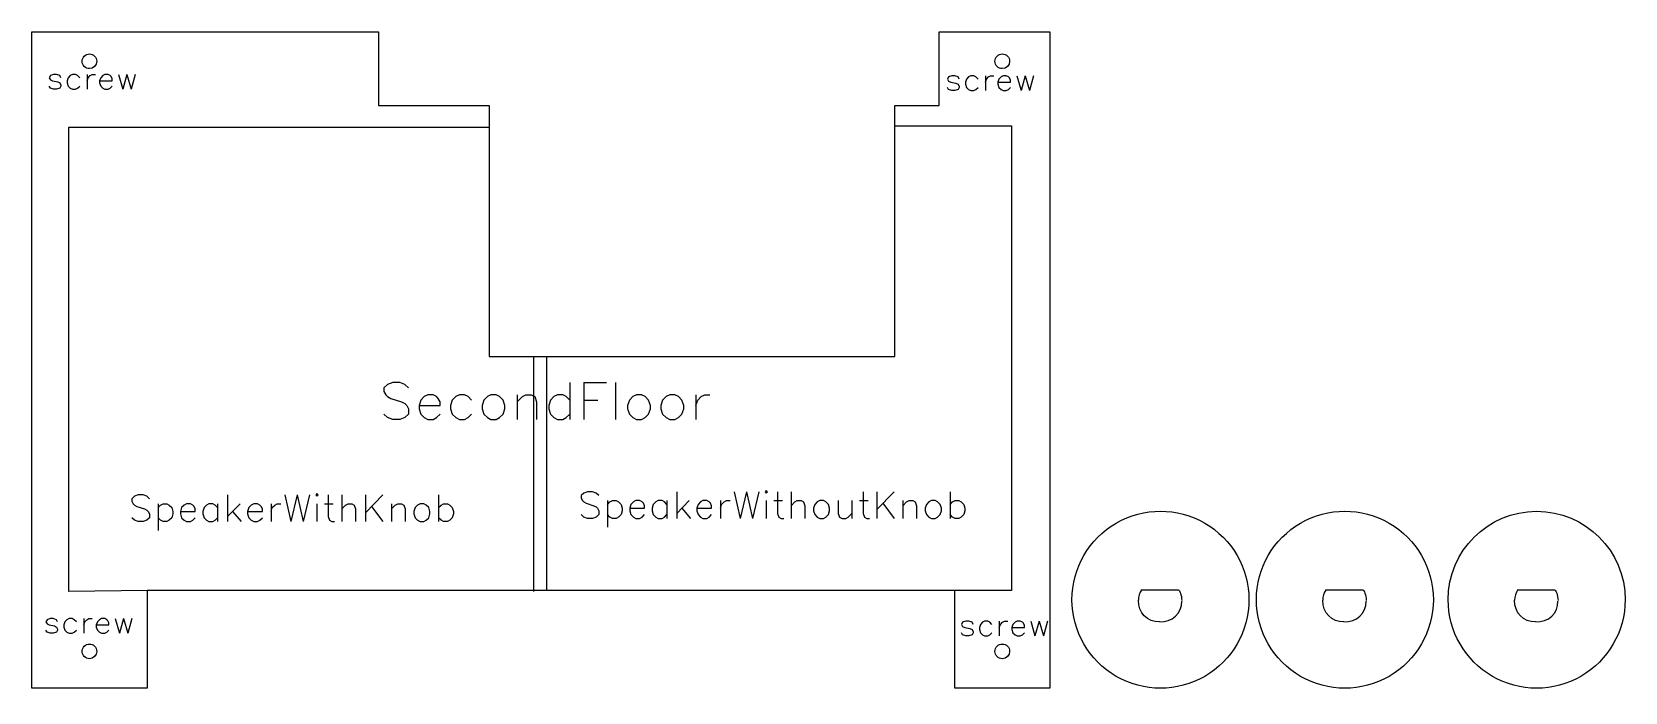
# Model space of a CAD drawing. Extents: x 5 to 388, y 5 to 377.
# Drawn here: x 5 to 221, y 287.5 to 377 of the extents above; entities that cross this region are included whole.
import ezdxf

# ---------------------------------------------------------------- set-up
doc = ezdxf.new("R2010")
doc.units = 0
doc.layers.add('Your_Design', color=7, linetype='CONTINUOUS')

msp = doc.modelspace()

# ---------------------------------------------------------------- linework, layer by layer
at = {"layer": 'Your_Design', "color": 5}
for points in [[(5.005176, 376.995009), (52.000009, 376.995185), (52.000009, 366.999998), (66.994998, 366.999998), (66.994998, 332.995005), (121.994997, 332.995005), (121.994997, 366.999998), (128.000019, 367.000214), (128.000019, 376.995009), (142.994997, 376.994998), (142.994803, 288.005403), (130.120002, 288.005403), (130.120002, 301.244007), (27.753522, 301.244007), (20.625012, 301.244007), (20.625012, 288.005191), (5.005176, 288.005403)], [(11.817879, 373.000188)], [(135.56488, 373.000188)], [(169.994991, 300.00001)], [(194.995004, 300.00001)], [(220.994991, 300.00001)], [(11.817879, 293.000207)], [(135.56488, 293.000207)]]:
    msp.add_lwpolyline(points, close=True, dxfattribs=at)
at = {"layer": 'Your_Design', "color": 1}
for points in [[(8.935587, 370.78219), (8.793407, 371.06655), (8.366866, 371.20873), (7.940326, 371.20873), (7.513786, 371.06655), (7.371606, 370.78219), (7.513786, 370.49783), (7.798146, 370.35565), (8.509047, 370.21347), (8.793407, 370.071289), (8.935587, 369.786929), (8.935587, 369.644749), (8.793407, 369.360389), (8.366866, 369.218209), (7.940326, 369.218209), (7.513786, 369.360389), (7.371606, 369.644749)], [(11.494828, 370.78219), (11.210468, 371.06655), (10.926108, 371.20873), (10.499568, 371.20873), (10.215208, 371.06655), (9.930847, 370.78219), (9.788667, 370.35565), (9.788667, 370.071289), (9.930847, 369.644749), (10.215208, 369.360389), (10.499568, 369.218209), (10.926108, 369.218209), (11.210468, 369.360389), (11.494828, 369.644749)], [(12.490089, 371.20873), (12.490089, 369.218209)], [(12.490089, 370.35565), (12.632269, 370.78219), (12.916629, 371.06655), (13.20099, 371.20873), (13.62753, 371.20873)], [(14.19625, 370.35565), (15.902411, 370.35565), (15.902411, 370.64001), (15.760231, 370.92437), (15.618051, 371.06655), (15.333691, 371.20873), (14.907151, 371.20873), (14.62279, 371.06655), (14.33843, 370.78219), (14.19625, 370.35565), (14.19625, 370.071289), (14.33843, 369.644749), (14.62279, 369.360389), (14.907151, 369.218209), (15.333691, 369.218209), (15.618051, 369.360389), (15.902411, 369.644749)], [(16.755492, 371.20873), (17.324212, 369.218209)], [(17.892933, 371.20873), (17.324212, 369.218209)], [(17.892933, 371.20873), (18.461653, 369.218209)], [(19.030373, 371.20873), (18.461653, 369.218209)], [(130.708867, 370.599522), (130.566686, 370.883882), (130.140146, 371.026062), (129.713606, 371.026062), (129.287066, 370.883882), (129.144886, 370.599522), (129.287066, 370.315161), (129.571426, 370.172981), (130.282326, 370.030801), (130.566686, 369.888621), (130.708867, 369.604261), (130.708867, 369.462081), (130.566686, 369.177721), (130.140146, 369.035541), (129.713606, 369.035541), (129.287066, 369.177721), (129.144886, 369.462081)], [(133.268108, 370.599522), (132.983748, 370.883882), (132.699388, 371.026062), (132.272848, 371.026062), (131.988487, 370.883882), (131.704127, 370.599522), (131.561947, 370.172981), (131.561947, 369.888621), (131.704127, 369.462081), (131.988487, 369.177721), (132.272848, 369.035541), (132.699388, 369.035541), (132.983748, 369.177721), (133.268108, 369.462081)], [(134.263369, 371.026062), (134.263369, 369.035541)], [(134.263369, 370.172981), (134.405549, 370.599522), (134.689909, 370.883882), (134.974269, 371.026062), (135.40081, 371.026062)], [(135.96953, 370.172981), (137.675691, 370.172981), (137.675691, 370.457341), (137.533511, 370.741702), (137.391331, 370.883882), (137.106971, 371.026062), (136.68043, 371.026062), (136.39607, 370.883882), (136.11171, 370.599522), (135.96953, 370.172981), (135.96953, 369.888621), (136.11171, 369.462081), (136.39607, 369.177721), (136.68043, 369.035541), (137.106971, 369.035541), (137.391331, 369.177721), (137.675691, 369.462081)], [(138.528772, 371.026062), (139.097492, 369.035541)], [(139.666212, 371.026062), (139.097492, 369.035541)], [(139.666212, 371.026062), (140.234933, 369.035541)], [(140.803653, 371.026062), (140.234933, 369.035541)], [(20.625012, 301.244007), (10.005013, 301.094566), (10.005013, 364.094564), (66.994998, 364.094564)], [(121.994997, 364.248998), (137.805019, 364.248732)], [(137.805019, 364.248732), (137.805019, 301.248734), (130.120002, 301.244007)], [(73.005012, 332.995005), (73.005012, 301.094566)], [(74.805021, 301.248734), (74.805021, 332.995005), (74.805021, 332.995005)], [(56.063553, 328.72689), (55.588315, 329.202127), (54.875459, 329.439746), (53.924983, 329.439746), (53.212127, 329.202127), (52.736889, 328.72689), (52.736889, 328.251652), (52.974508, 327.776415), (53.212127, 327.538796), (53.687365, 327.301177), (55.113077, 326.825939), (55.588315, 326.588321), (55.825934, 326.350702), (56.063553, 325.875464), (56.063553, 325.162608), (55.588315, 324.68737), (54.875459, 324.449751), (53.924983, 324.449751), (53.212127, 324.68737), (52.736889, 325.162608)], [(77.924483, 329.439746), (77.924483, 324.449751)], [(79.825433, 329.439746), (79.825433, 324.449751)], [(79.825433, 329.439746), (82.914477, 329.439746)], [(84.102571, 329.439746), (84.102571, 324.449751)], [(57.489266, 326.350702), (60.340691, 326.350702), (60.340691, 326.825939), (60.103072, 327.301177), (59.865454, 327.538796), (59.390216, 327.776415), (58.67736, 327.776415), (58.202122, 327.538796), (57.726884, 327.063558), (57.489266, 326.350702), (57.489266, 325.875464), (57.726884, 325.162608), (58.202122, 324.68737), (58.67736, 324.449751), (59.390216, 324.449751), (59.865454, 324.68737), (60.340691, 325.162608)], [(64.61783, 327.063558), (64.142592, 327.538796), (63.667354, 327.776415), (62.954498, 327.776415), (62.47926, 327.538796), (62.004023, 327.063558), (61.766404, 326.350702), (61.766404, 325.875464), (62.004023, 325.162608), (62.47926, 324.68737), (62.954498, 324.449751), (63.667354, 324.449751), (64.142592, 324.68737), (64.61783, 325.162608)], [(70.795918, 327.776415), (70.795918, 324.449751)], [(70.795918, 326.825939), (71.508775, 327.538796), (71.984012, 327.776415), (72.696869, 327.776415), (73.172106, 327.538796), (73.409725, 326.825939), (73.409725, 324.449751)], [(77.924483, 327.063558), (77.449245, 327.538796), (76.974007, 327.776415), (76.261151, 327.776415), (75.785913, 327.538796), (75.310676, 327.063558), (75.073057, 326.350702), (75.073057, 325.875464), (75.310676, 325.162608), (75.785913, 324.68737), (76.261151, 324.449751), (76.974007, 324.449751), (77.449245, 324.68737), (77.924483, 325.162608)], [(79.825433, 327.063558), (81.726383, 327.063558)], [(95.033036, 327.776415), (95.033036, 324.449751)], [(95.033036, 326.350702), (95.270655, 327.063558), (95.745893, 327.538796), (96.22113, 327.776415), (96.933987, 327.776415)], [(20.935818, 313.693247), (20.599199, 314.037582), (20.09427, 314.209749), (19.421033, 314.209749), (18.916104, 314.037582), (18.579485, 313.693247), (18.579485, 313.348913), (18.747795, 313.004579), (18.916104, 312.832411), (19.252723, 312.660244), (20.26258, 312.31591), (20.599199, 312.143743), (20.767508, 311.971576), (20.935818, 311.627241), (20.935818, 311.11074), (20.599199, 310.766405), (20.09427, 310.594238), (19.421033, 310.594238), (18.916104, 310.766405), (18.579485, 311.11074)], [(31.539313, 314.209749), (31.539313, 310.594238)], [(39.281548, 314.209749), (40.123095, 310.594238)], [(40.964642, 314.209749), (40.123095, 310.594238)], [(40.964642, 314.209749), (41.806189, 310.594238)], [(42.647737, 314.209749), (41.806189, 310.594238)], [(45.172378, 314.209749), (45.172378, 311.282907), (45.340688, 310.766405), (45.677307, 310.594238), (46.013926, 310.594238)], [(47.023782, 314.209749), (47.023782, 310.594238)], [(50.221662, 314.209749), (50.221662, 310.594238)], [(52.577994, 314.209749), (50.221662, 311.799408)], [(60.151919, 314.209749), (60.151919, 310.594238)], [(81.845194, 314.123354), (81.508575, 314.467688), (81.003646, 314.639856), (80.330408, 314.639856), (79.825479, 314.467688), (79.48886, 314.123354), (79.48886, 313.77902), (79.65717, 313.434685), (79.825479, 313.262518), (80.162098, 313.090351), (81.171955, 312.746017), (81.508575, 312.573849), (81.676884, 312.401682), (81.845194, 312.057348), (81.845194, 311.540846), (81.508575, 311.196512), (81.003646, 311.024345), (80.330408, 311.024345), (79.825479, 311.196512), (79.48886, 311.540846)], [(83.02336, 313.434685), (83.02336, 309.819175)], [(83.02336, 312.918184), (83.359979, 313.262518), (83.696598, 313.434685), (84.201527, 313.434685), (84.538146, 313.262518), (84.874765, 312.918184), (85.043074, 312.401682), (85.043074, 312.057348), (84.874765, 311.540846), (84.538146, 311.196512), (84.201527, 311.024345), (83.696598, 311.024345), (83.359979, 311.196512), (83.02336, 311.540846)], [(86.052932, 312.401682), (88.072646, 312.401682), (88.072646, 312.746017), (87.904336, 313.090351), (87.736027, 313.262518), (87.399408, 313.434685), (86.894479, 313.434685), (86.55786, 313.262518), (86.221241, 312.918184), (86.052932, 312.401682), (86.052932, 312.057348), (86.221241, 311.540846), (86.55786, 311.196512), (86.894479, 311.024345), (87.399408, 311.024345), (87.736027, 311.196512), (88.072646, 311.540846)], [(91.102217, 312.918184), (90.765598, 313.262518), (90.428979, 313.434685), (89.92405, 313.434685), (89.587431, 313.262518), (89.250812, 312.918184), (89.082503, 312.401682), (89.082503, 312.057348), (89.250812, 311.540846), (89.587431, 311.196512), (89.92405, 311.024345), (90.428979, 311.024345), (90.765598, 311.196512), (91.102217, 311.540846)], [(91.102217, 313.434685), (91.102217, 311.024345)], [(92.448693, 314.639856), (92.448693, 311.024345)], [(94.131788, 313.434685), (92.448693, 311.713013)], [(95.141646, 312.401682), (97.16136, 312.401682), (97.16136, 312.746017), (96.99305, 313.090351), (96.824741, 313.262518), (96.488122, 313.434685), (95.983193, 313.434685), (95.646574, 313.262518), (95.309955, 312.918184), (95.141646, 312.401682), (95.141646, 312.057348), (95.309955, 311.540846), (95.646574, 311.196512), (95.983193, 311.024345), (96.488122, 311.024345), (96.824741, 311.196512), (97.16136, 311.540846)], [(98.339526, 313.434685), (98.339526, 311.024345)], [(98.339526, 312.401682), (98.507836, 312.918184), (98.844455, 313.262518), (99.181074, 313.434685), (99.686003, 313.434685)], [(100.190931, 314.639856), (101.032479, 311.024345)], [(101.874026, 314.639856), (101.032479, 311.024345)], [(101.874026, 314.639856), (102.715574, 311.024345)], [(103.557122, 314.639856), (102.715574, 311.024345)], [(104.566979, 313.434685), (104.566979, 311.024345)], [(105.576836, 313.434685), (106.755002, 313.434685)], [(106.081764, 314.639856), (106.081764, 311.713013), (106.250074, 311.196512), (106.586693, 311.024345), (106.923312, 311.024345)], [(107.933169, 314.639856), (107.933169, 311.024345)], [(107.933169, 312.746017), (108.438098, 313.262518), (108.774717, 313.434685), (109.279645, 313.434685), (109.616264, 313.262518), (109.784574, 312.746017), (109.784574, 311.024345)], [(114.328931, 313.434685), (114.328931, 311.713013), (114.49724, 311.196512), (114.833859, 311.024345), (115.338788, 311.024345), (115.675407, 311.196512), (116.180335, 311.713013)], [(116.180335, 313.434685), (116.180335, 311.024345)], [(117.190193, 313.434685), (118.368359, 313.434685)], [(117.695121, 314.639856), (117.695121, 311.713013), (117.863431, 311.196512), (118.20005, 311.024345), (118.536669, 311.024345)], [(119.546526, 314.639856), (119.546526, 311.024345)], [(121.902859, 314.639856), (119.546526, 312.229515)], [(123.081026, 313.434685), (123.081026, 311.024345)], [(123.081026, 312.746017), (123.585954, 313.262518), (123.922573, 313.434685), (124.427502, 313.434685), (124.764121, 313.262518), (124.93243, 312.746017), (124.93243, 311.024345)], [(129.476788, 314.639856), (129.476788, 311.024345)], [(129.476788, 312.918184), (129.813407, 313.262518), (130.150026, 313.434685), (130.654954, 313.434685), (130.991573, 313.262518), (131.328192, 312.918184), (131.496502, 312.401682), (131.496502, 312.057348), (131.328192, 311.540846), (130.991573, 311.196512), (130.654954, 311.024345), (130.150026, 311.024345), (129.813407, 311.196512), (129.476788, 311.540846)], [(22.113984, 313.004579), (22.113984, 309.389068)], [(22.113984, 312.488077), (22.450603, 312.832411), (22.787222, 313.004579), (23.29215, 313.004579), (23.628769, 312.832411), (23.965388, 312.488077), (24.133697, 311.971576), (24.133697, 311.627241), (23.965388, 311.11074), (23.628769, 310.766405), (23.29215, 310.594238), (22.787222, 310.594238), (22.450603, 310.766405), (22.113984, 311.11074)], [(25.143554, 311.971576), (27.163267, 311.971576), (27.163267, 312.31591), (26.994958, 312.660244), (26.826648, 312.832411), (26.49003, 313.004579), (25.985101, 313.004579), (25.648482, 312.832411), (25.311863, 312.488077), (25.143554, 311.971576), (25.143554, 311.627241), (25.311863, 311.11074), (25.648482, 310.766405), (25.985101, 310.594238), (26.49003, 310.594238), (26.826648, 310.766405), (27.163267, 311.11074)], [(30.192837, 312.488077), (29.856219, 312.832411), (29.5196, 313.004579), (29.014671, 313.004579), (28.678052, 312.832411), (28.341433, 312.488077), (28.173124, 311.971576), (28.173124, 311.627241), (28.341433, 311.11074), (28.678052, 310.766405), (29.014671, 310.594238), (29.5196, 310.594238), (29.856219, 310.766405), (30.192837, 311.11074)], [(30.192837, 313.004579), (30.192837, 310.594238)], [(33.222407, 313.004579), (31.539313, 311.282907)], [(32.212551, 311.971576), (33.390717, 310.594238)], [(34.232264, 311.971576), (36.251978, 311.971576), (36.251978, 312.31591), (36.083668, 312.660244), (35.915359, 312.832411), (35.57874, 313.004579), (35.073811, 313.004579), (34.737193, 312.832411), (34.400574, 312.488077), (34.232264, 311.971576), (34.232264, 311.627241), (34.400574, 311.11074), (34.737193, 310.766405), (35.073811, 310.594238), (35.57874, 310.594238), (35.915359, 310.766405), (36.251978, 311.11074)], [(37.430144, 313.004579), (37.430144, 310.594238)], [(37.430144, 311.971576), (37.598453, 312.488077), (37.935072, 312.832411), (38.271691, 313.004579), (38.776619, 313.004579)], [(43.657593, 313.004579), (43.657593, 310.594238)], [(44.66745, 313.004579), (45.845616, 313.004579)], [(47.023782, 312.31591), (47.528711, 312.832411), (47.86533, 313.004579), (48.370258, 313.004579), (48.706877, 312.832411), (48.875186, 312.31591), (48.875186, 310.594238)], [(51.063209, 312.660244), (52.577994, 310.594238)], [(53.75616, 313.004579), (53.75616, 310.594238)], [(53.75616, 312.31591), (54.261089, 312.832411), (54.597707, 313.004579), (55.102636, 313.004579), (55.439255, 312.832411), (55.607564, 312.31591), (55.607564, 310.594238)], [(60.151919, 312.488077), (60.488538, 312.832411), (60.825157, 313.004579), (61.330085, 313.004579), (61.666704, 312.832411), (62.003323, 312.488077), (62.171633, 311.971576), (62.171633, 311.627241), (62.003323, 311.11074), (61.666704, 310.766405), (61.330085, 310.594238), (60.825157, 310.594238), (60.488538, 310.766405), (60.151919, 311.11074)], [(93.121931, 312.401682), (94.300098, 311.024345)], [(120.388073, 313.090351), (121.902859, 311.024345)], [(8.483537, 297.011206), (8.341357, 297.295566), (7.914817, 297.437746), (7.488277, 297.437746), (7.061736, 297.295566), (6.919556, 297.011206), (7.061736, 296.726846), (7.346097, 296.584666), (8.056997, 296.442486), (8.341357, 296.300306), (8.483537, 296.015945), (8.483537, 295.873765), (8.341357, 295.589405), (7.914817, 295.447225), (7.488277, 295.447225), (7.061736, 295.589405), (6.919556, 295.873765)], [(11.042779, 297.011206), (10.758419, 297.295566), (10.474059, 297.437746), (10.047518, 297.437746), (9.763158, 297.295566), (9.478798, 297.011206), (9.336618, 296.584666), (9.336618, 296.300306), (9.478798, 295.873765), (9.763158, 295.589405), (10.047518, 295.447225), (10.474059, 295.447225), (10.758419, 295.589405), (11.042779, 295.873765)], [(12.03804, 297.437746), (12.03804, 295.447225)], [(12.03804, 296.584666), (12.18022, 297.011206), (12.46458, 297.295566), (12.74894, 297.437746), (13.17548, 297.437746)], [(13.744201, 296.584666), (15.450362, 296.584666), (15.450362, 296.869026), (15.308182, 297.153386), (15.166002, 297.295566), (14.881641, 297.437746), (14.455101, 297.437746), (14.170741, 297.295566), (13.886381, 297.011206), (13.744201, 296.584666), (13.744201, 296.300306), (13.886381, 295.873765), (14.170741, 295.589405), (14.455101, 295.447225), (14.881641, 295.447225), (15.166002, 295.589405), (15.450362, 295.873765)], [(16.303442, 297.437746), (16.872163, 295.447225)], [(17.440883, 297.437746), (16.872163, 295.447225)], [(17.440883, 297.437746), (18.009604, 295.447225)], [(18.578324, 297.437746), (18.009604, 295.447225)], [(132.600143, 296.657511), (132.457963, 296.941871), (132.031423, 297.084051), (131.604883, 297.084051), (131.178343, 296.941871), (131.036162, 296.657511), (131.178343, 296.373151), (131.462703, 296.230971), (132.173603, 296.088791), (132.457963, 295.946611), (132.600143, 295.66225), (132.600143, 295.52007), (132.457963, 295.23571), (132.031423, 295.09353), (131.604883, 295.09353), (131.178343, 295.23571), (131.036162, 295.52007)], [(135.159385, 296.657511), (134.875025, 296.941871), (134.590665, 297.084051), (134.164125, 297.084051), (133.879764, 296.941871), (133.595404, 296.657511), (133.453224, 296.230971), (133.453224, 295.946611), (133.595404, 295.52007), (133.879764, 295.23571), (134.164125, 295.09353), (134.590665, 295.09353), (134.875025, 295.23571), (135.159385, 295.52007)], [(136.154646, 297.084051), (136.154646, 295.09353)], [(136.154646, 296.230971), (136.296826, 296.657511), (136.581186, 296.941871), (136.865546, 297.084051), (137.292087, 297.084051)], [(137.860807, 296.230971), (139.566968, 296.230971), (139.566968, 296.515331), (139.424788, 296.799691), (139.282608, 296.941871), (138.998248, 297.084051), (138.571707, 297.084051), (138.287347, 296.941871), (138.002987, 296.657511), (137.860807, 296.230971), (137.860807, 295.946611), (138.002987, 295.52007), (138.287347, 295.23571), (138.571707, 295.09353), (138.998248, 295.09353), (139.282608, 295.23571), (139.566968, 295.52007)], [(140.420049, 297.084051), (140.988769, 295.09353)], [(141.557489, 297.084051), (140.988769, 295.09353)], [(141.557489, 297.084051), (142.12621, 295.09353)], [(142.69493, 297.084051), (142.12621, 295.09353)]]:
    msp.add_lwpolyline(points, dxfattribs=at)
for points in [[(67.231636, 327.776415), (66.756399, 327.538796), (66.281161, 327.063558), (66.043542, 326.350702), (66.043542, 325.875464), (66.281161, 325.162608), (66.756399, 324.68737), (67.231636, 324.449751), (67.944493, 324.449751), (68.41973, 324.68737), (68.894968, 325.162608), (69.132587, 325.875464), (69.132587, 326.350702), (68.894968, 327.063558), (68.41973, 327.538796), (67.944493, 327.776415)], [(86.953997, 327.776415), (86.478759, 327.538796), (86.003522, 327.063558), (85.765903, 326.350702), (85.765903, 325.875464), (86.003522, 325.162608), (86.478759, 324.68737), (86.953997, 324.449751), (87.666853, 324.449751), (88.142091, 324.68737), (88.617329, 325.162608), (88.854947, 325.875464), (88.854947, 326.350702), (88.617329, 327.063558), (88.142091, 327.538796), (87.666853, 327.776415)], [(91.468754, 327.776415), (90.993517, 327.538796), (90.518279, 327.063558), (90.28066, 326.350702), (90.28066, 325.875464), (90.518279, 325.162608), (90.993517, 324.68737), (91.468754, 324.449751), (92.181611, 324.449751), (92.656848, 324.68737), (93.132086, 325.162608), (93.369705, 325.875464), (93.369705, 326.350702), (93.132086, 327.063558), (92.656848, 327.538796), (92.181611, 327.776415)], [(43.489284, 314.209749), (43.657593, 314.037582), (43.825903, 314.209749), (43.657593, 314.381916)], [(104.398669, 314.639856), (104.566979, 314.467688), (104.735288, 314.639856), (104.566979, 314.812023)], [(111.804288, 313.434685), (111.467669, 313.262518), (111.13105, 312.918184), (110.96274, 312.401682), (110.96274, 312.057348), (111.13105, 311.540846), (111.467669, 311.196512), (111.804288, 311.024345), (112.309217, 311.024345), (112.645836, 311.196512), (112.982455, 311.540846), (113.150764, 312.057348), (113.150764, 312.401682), (112.982455, 312.918184), (112.645836, 313.262518), (112.309217, 313.434685)], [(126.952145, 313.434685), (126.615526, 313.262518), (126.278907, 312.918184), (126.110597, 312.401682), (126.110597, 312.057348), (126.278907, 311.540846), (126.615526, 311.196512), (126.952145, 311.024345), (127.457073, 311.024345), (127.793692, 311.196512), (128.130311, 311.540846), (128.298621, 312.057348), (128.298621, 312.401682), (128.130311, 312.918184), (127.793692, 313.262518), (127.457073, 313.434685)], [(57.627278, 313.004579), (57.290659, 312.832411), (56.95404, 312.488077), (56.78573, 311.971576), (56.78573, 311.627241), (56.95404, 311.11074), (57.290659, 310.766405), (57.627278, 310.594238), (58.132206, 310.594238), (58.468825, 310.766405), (58.805444, 311.11074), (58.973753, 311.627241), (58.973753, 311.971576), (58.805444, 312.488077), (58.468825, 312.832411), (58.132206, 313.004579)]]:
    msp.add_lwpolyline(points, close=True, dxfattribs=at)
at = {"layer": 'Your_Design', "color": 5}
for points in [[(155.357255, 301.322933), (160.418285, 301.323222)], [(180.357261, 301.322926), (185.418292, 301.323215)], [(206.357262, 301.322926), (211.418293, 301.323215)]]:
    msp.add_lwpolyline(points, dxfattribs=at)
for points in [[(11.817879, 373.000188), (11.817872, 373.264121), (11.922715, 373.517246), (12.109344, 373.703875)], [(12.109344, 373.703875), (12.295972, 373.890504), (12.549097, 373.995347), (12.81303, 373.995339)], [(12.81303, 373.995339), (13.076957, 373.995338), (13.330072, 373.89049), (13.516693, 373.703863)], [(13.516693, 373.703863), (13.703315, 373.517235), (13.808153, 373.264115), (13.808146, 373.000188)], [(135.56488, 373.000188), (135.564872, 373.264121), (135.669716, 373.517246), (135.856345, 373.703875)], [(135.856345, 373.703875), (136.042973, 373.890504), (136.296098, 373.995347), (136.560031, 373.995339)], [(136.560031, 373.995339), (136.823957, 373.995338), (137.077073, 373.89049), (137.263694, 373.703863)], [(137.263694, 373.703863), (137.450315, 373.517235), (137.555154, 373.264115), (137.555146, 373.000188)], [(12.109356, 372.296524), (11.922729, 372.483145), (11.817881, 372.736262), (11.817879, 373.000188)], [(12.81303, 372.005073), (12.549103, 372.005065), (12.295984, 372.109903), (12.109356, 372.296524)], [(13.808146, 373.000188), (13.808142, 372.450602), (13.362616, 372.005076), (12.81303, 372.005073)], [(135.856357, 372.296524), (135.669729, 372.483145), (135.564882, 372.736262), (135.56488, 373.000188)], [(136.560031, 372.005073), (136.296104, 372.005065), (136.042985, 372.109903), (135.856357, 372.296524)], [(137.555146, 373.000188), (137.555143, 372.450602), (137.109616, 372.005076), (136.560031, 372.005073)], [(152.002491, 310.387985), (155.713757, 312.530685), (160.286225, 312.530685), (163.997491, 310.387985)], [(177.002504, 310.387985), (180.71377, 312.530685), (185.286239, 312.530685), (188.997504, 310.387985)], [(197.004991, 300.00001), (197.004992, 306.624665), (202.375336, 311.995009), (208.999991, 311.995009)], [(208.999991, 311.995009), (215.624647, 311.995009), (220.994991, 306.624665), (220.994991, 300.00001)], [(146.004991, 300.00001), (146.004991, 304.285411), (148.291225, 308.245284), (152.002491, 310.387985)], [(163.997491, 310.387985), (167.708757, 308.245284), (169.994991, 304.285411), (169.994991, 300.00001)], [(171.005004, 300.00001), (171.005004, 304.285411), (173.291238, 308.245284), (177.002504, 310.387985)], [(188.997504, 310.387985), (192.70877, 308.245284), (194.995004, 304.285411), (194.995004, 300.00001)], [(155.412658, 301.310479), (155.181528, 300.963323), (154.999837, 300.357258), (155.006836, 299.956788)], [(160.415352, 301.323153), (160.519431, 301.318076), (160.628451, 301.162613), (160.7184, 300.891006)], [(160.7184, 300.891006), (160.808348, 300.619399), (160.871848, 300.253926), (160.894912, 299.875086)], [(180.412664, 301.310472), (180.181535, 300.963316), (179.999843, 300.357251), (180.006843, 299.956781)], [(185.415358, 301.323146), (185.519437, 301.318069), (185.628457, 301.162605), (185.718406, 300.890999)], [(185.718406, 300.890999), (185.808355, 300.619392), (185.871854, 300.253919), (185.894918, 299.875079)], [(206.412665, 301.310472), (206.181536, 300.963316), (205.999844, 300.357251), (206.006844, 299.956781)], [(211.415359, 301.323146), (211.519438, 301.318069), (211.628458, 301.162605), (211.718407, 300.890999)], [(211.718407, 300.890999), (211.808356, 300.619392), (211.871855, 300.253919), (211.894919, 299.875079)], [(152.002491, 289.612035), (148.291225, 291.754735), (146.004991, 295.714609), (146.004991, 300.00001)], [(157.86153, 297.010772), (156.2391, 296.916233), (154.961111, 298.228987), (155.006259, 299.943715)], [(157.860226, 297.010606), (159.577485, 296.911295), (160.935079, 298.168866), (160.892997, 299.819936)], [(169.994991, 300.00001), (169.994991, 295.714609), (167.708757, 291.754735), (163.997491, 289.612035)], [(177.002504, 289.612035), (173.291238, 291.754735), (171.005004, 295.714609), (171.005004, 300.00001)], [(182.861537, 297.010765), (181.239107, 296.916226), (179.961118, 298.22898), (180.006266, 299.943708)], [(182.860232, 297.010599), (184.577492, 296.911287), (185.935085, 298.168859), (185.893004, 299.819929)], [(194.995004, 300.00001), (194.995004, 295.714609), (192.70877, 291.754735), (188.997504, 289.612035)], [(203.002491, 289.612035), (199.291225, 291.754735), (197.004991, 295.714609), (197.004991, 300.00001)], [(208.861538, 297.010765), (207.239107, 296.916226), (205.961118, 298.22898), (206.006267, 299.943708)], [(208.860233, 297.010599), (210.577493, 296.911287), (211.935086, 298.168859), (211.893005, 299.819929)], [(220.994991, 300.00001), (220.994991, 295.714609), (218.708757, 291.754735), (214.997491, 289.612035)], [(12.109344, 293.703894), (12.295972, 293.890523), (12.549097, 293.995366), (12.81303, 293.995358)], [(12.81303, 293.995358), (13.076957, 293.995357), (13.330072, 293.890509), (13.516693, 293.703881)], [(135.856345, 293.703894), (136.042973, 293.890523), (136.296098, 293.995366), (136.560031, 293.995358)], [(136.560031, 293.995358), (136.823957, 293.995357), (137.077073, 293.890509), (137.263694, 293.703881)], [(11.817879, 293.000207), (11.817872, 293.26414), (11.922715, 293.517265), (12.109344, 293.703894)], [(12.109356, 292.296543), (11.922729, 292.483164), (11.817881, 292.73628), (11.817879, 293.000207)], [(12.81303, 292.005092), (12.549103, 292.005084), (12.295984, 292.109922), (12.109356, 292.296543)], [(13.808146, 293.000207), (13.808142, 292.450621), (13.362616, 292.005095), (12.81303, 292.005092)], [(13.516693, 293.703881), (13.703315, 293.517254), (13.808153, 293.264134), (13.808146, 293.000207)], [(135.56488, 293.000207), (135.564872, 293.26414), (135.669716, 293.517265), (135.856345, 293.703894)], [(135.856357, 292.296543), (135.669729, 292.483164), (135.564882, 292.73628), (135.56488, 293.000207)], [(136.560031, 292.005092), (136.296104, 292.005084), (136.042985, 292.109922), (135.856357, 292.296543)], [(137.555146, 293.000207), (137.555143, 292.450621), (137.109616, 292.005095), (136.560031, 292.005092)], [(137.263694, 293.703881), (137.450315, 293.517254), (137.555154, 293.264134), (137.555146, 293.000207)], [(163.997491, 289.612035), (160.286225, 287.469335), (155.713757, 287.469335), (152.002491, 289.612035)], [(188.997504, 289.612035), (185.286239, 287.469335), (180.71377, 287.469335), (177.002504, 289.612035)], [(214.997491, 289.612035), (211.286225, 287.469335), (206.713757, 287.469335), (203.002491, 289.612035)]]:
    msp.add_open_spline(points, degree=3, dxfattribs=at)

doc.saveas('drawing.dxf')
